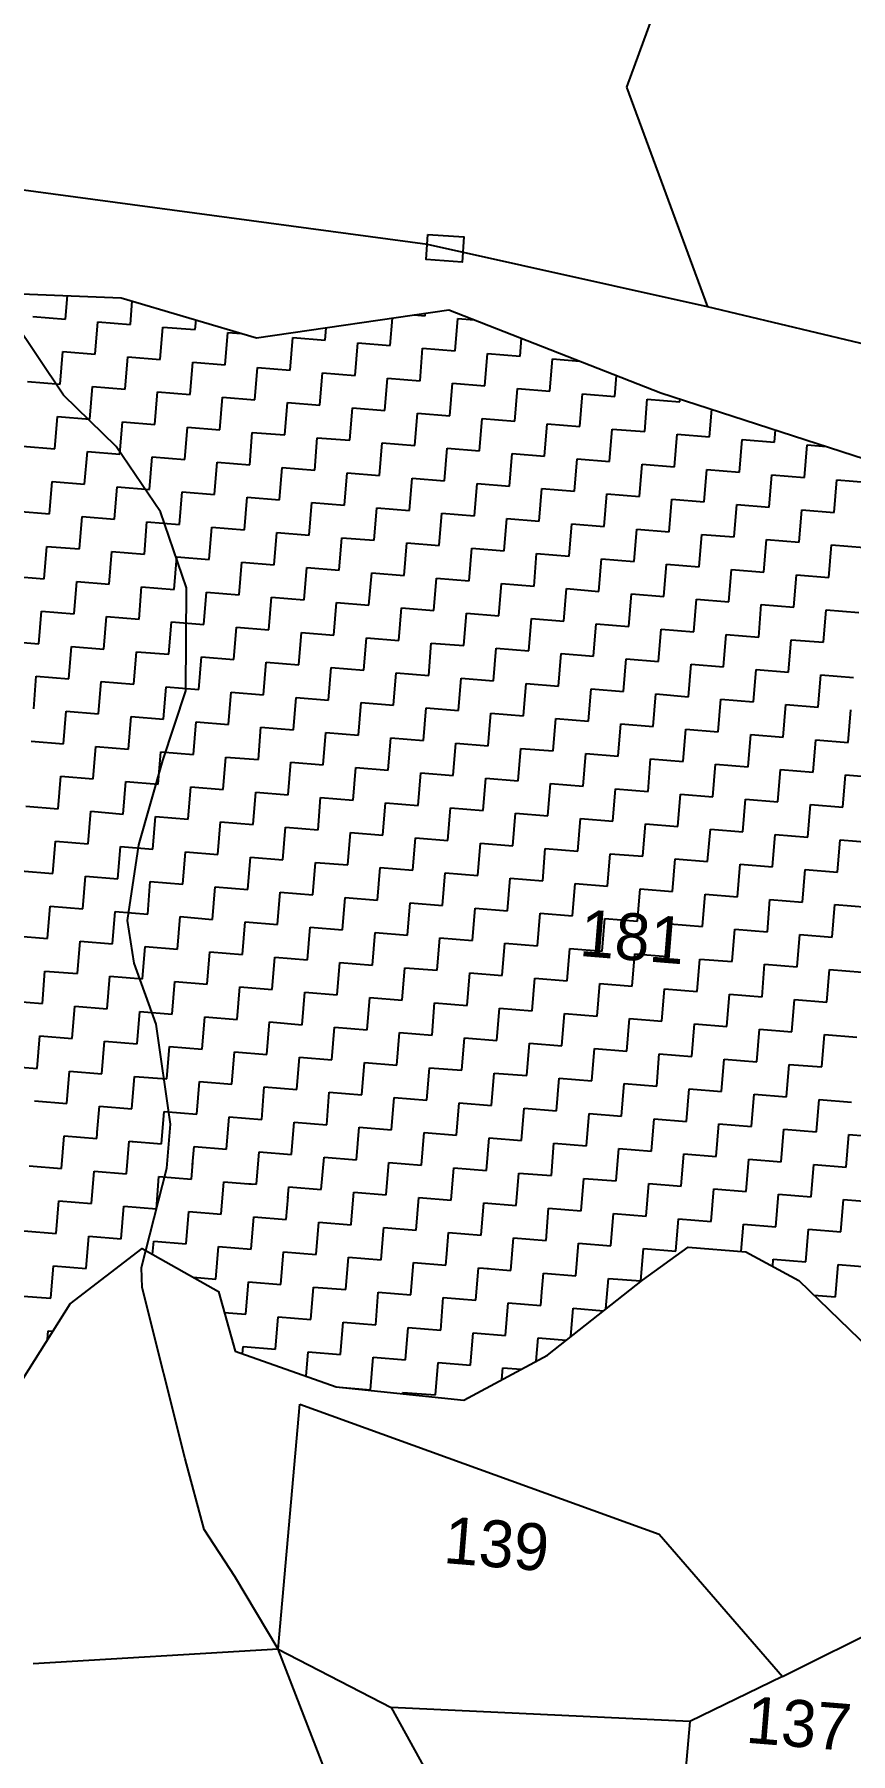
# Model space of a CAD drawing. Header units: metres. Extents: x 286589 to 288713, y 2001360 to 2004418.
# Drawn here: x 287240 to 287371.2, y 2003130.9 to 2003407.2 of the extents above; entities that cross this region are included whole.
import ezdxf
from ezdxf.enums import TextEntityAlignment as Align

# ---------------------------------------------------------------- set-up
doc = ezdxf.new("R2010")
doc.units = ezdxf.units.M
doc.header["$MEASUREMENT"] = 0
for name, color, linetype in [('LINE_WATER', 4, 'Continuous'), ('POLY_HATCH', 12, 'Continuous'), ('POLY_PARCEL', 6, 'Continuous'), ('POLY_WATER', 4, 'Continuous'), ('TEXT_PARCEL', 7, 'Continuous')]:
    doc.layers.add(name, color=color, linetype=linetype)
doc.styles.add('TEXT_MAP', font='')
doc.styles.get('TEXT_MAP').set_extended_font_data('Kruti Dev 050')

msp = doc.modelspace()

# ---------------------------------------------------------------- linework, layer by layer
msp.add_lwpolyline([(287303.26, 2003375.05), (287309.07, 2003374.66), (287308.8, 2003370.63), (287302.98, 2003371.03)], close=True)
at = {"layer": 'LINE_WATER'}
for p, q in [((287244.74, 2003349.23), (287236.59, 2003361.4)), ((287253.2, 2003340.99), (287244.74, 2003349.23)), ((287260.29, 2003330.49), (287253.2, 2003340.99)), ((287264.46, 2003318.24), (287260.29, 2003330.49)), ((287264.39, 2003301.73), (287264.46, 2003318.24)), ((287260.69, 2003290.52), (287264.39, 2003301.73)), ((287256.8, 2003276.94), (287260.69, 2003290.52)), ((287255.02, 2003264.78), (287256.8, 2003276.94)), ((287256.05, 2003257.95), (287255.02, 2003264.78)), ((287259.62, 2003248.13), (287256.05, 2003257.95)), ((287261.89, 2003232.06), (287259.62, 2003248.13)), ((287261.31, 2003224.96), (287261.89, 2003232.06)), ((287257.23, 2003209.02), (287261.31, 2003224.96)), ((287257.36, 2003205.83), (287257.23, 2003209.02)), ((287264.25, 2003178.27), (287257.36, 2003205.83)), ((287267.3, 2003166.9), (287264.25, 2003178.27)), ((287272.25, 2003159.35), (287267.3, 2003166.9)), ((287279.24, 2003147.66), (287272.25, 2003159.35))]:
    msp.add_line(p, q, dxfattribs=at)
at = {"layer": 'POLY_HATCH'}
for p, q in [((287197.87, 2003367.13), (287253.99, 2003364.9)), ((287253.99, 2003364.9), (287275.75, 2003358.44)), ((287275.75, 2003358.44), (287306.62, 2003362.95)), ((287306.62, 2003362.95), (287340.72, 2003349.62)), ((287340.72, 2003349.62), (287384.15, 2003335.53))]:
    msp.add_line(p, q, dxfattribs=at)
at = {"layer": 'POLY_HATCH', "linetype": 'Continuous'}
for p, q in [((287245.03, 2003361.46), (287245.34, 2003365.24)), ((287255.47, 2003360.61), (287255.77, 2003364.37)), ((287239.81, 2003361.89), (287245.03, 2003361.46)), ((287297.21, 2003357.21), (287297.57, 2003361.63)), ((287301.09, 2003362.14), (287302.86, 2003362)), ((287302.86, 2003362), (287302.89, 2003362.41)), ((287307.65, 2003356.36), (287308.07, 2003361.57)), ((287308.07, 2003361.57), (287310.69, 2003361.36)), ((287249.82, 2003355.82), (287250.25, 2003361.04)), ((287250.25, 2003361.04), (287255.47, 2003360.61)), ((287260.26, 2003354.97), (287260.69, 2003360.18)), ((287260.69, 2003360.18), (287265.9, 2003359.76)), ((287265.9, 2003359.76), (287266.03, 2003361.32)), ((287270.7, 2003354.12), (287271.12, 2003359.33)), ((287271.12, 2003359.33), (287273.34, 2003359.15)), ((287286.78, 2003358.06), (287286.94, 2003360.07)), ((287244.18, 2003351.02), (287244.61, 2003356.24)), ((287244.61, 2003356.24), (287249.82, 2003355.82)), ((287281.13, 2003353.27), (287281.56, 2003358.48)), ((287281.56, 2003358.48), (287286.78, 2003358.06)), ((287291.57, 2003352.41), (287292, 2003357.63)), ((287292, 2003357.63), (287297.21, 2003357.21)), ((287302.01, 2003351.56), (287302.43, 2003356.78)), ((287302.43, 2003356.78), (287307.65, 2003356.36)), ((287312.44, 2003350.71), (287312.87, 2003355.93)), ((287312.87, 2003355.93), (287318.09, 2003355.51)), ((287318.09, 2003355.51), (287318.32, 2003358.38)), ((287254.62, 2003350.17), (287255.04, 2003355.39)), ((287255.04, 2003355.39), (287260.26, 2003354.97)), ((287265.05, 2003349.32), (287265.48, 2003354.54)), ((287265.48, 2003354.54), (287270.7, 2003354.12)), ((287275.49, 2003348.47), (287275.92, 2003353.69)), ((287275.92, 2003353.69), (287281.13, 2003353.27)), ((287322.88, 2003349.86), (287323.3, 2003355.08)), ((287323.3, 2003355.08), (287327.67, 2003354.72)), ((287238.96, 2003351.45), (287244.18, 2003351.02)), ((287248.97, 2003345.38), (287249.4, 2003350.6)), ((287249.4, 2003350.6), (287254.62, 2003350.17)), ((287285.93, 2003347.62), (287286.35, 2003352.84)), ((287286.35, 2003352.84), (287291.57, 2003352.41)), ((287296.36, 2003346.77), (287296.79, 2003351.99)), ((287296.79, 2003351.99), (287302.01, 2003351.56)), ((287306.8, 2003345.92), (287307.22, 2003351.14)), ((287307.22, 2003351.14), (287312.44, 2003350.71)), ((287333.31, 2003349.01), (287333.59, 2003352.41)), ((287259.41, 2003344.53), (287259.84, 2003349.75)), ((287259.84, 2003349.75), (287265.05, 2003349.32)), ((287269.85, 2003343.68), (287270.27, 2003348.9)), ((287270.27, 2003348.9), (287275.49, 2003348.47)), ((287280.28, 2003342.83), (287280.71, 2003348.05)), ((287280.71, 2003348.05), (287285.93, 2003347.62)), ((287317.23, 2003345.07), (287317.66, 2003350.29)), ((287317.66, 2003350.29), (287322.88, 2003349.86)), ((287327.67, 2003344.22), (287328.1, 2003349.44)), ((287328.1, 2003349.44), (287333.31, 2003349.01)), ((287338.11, 2003343.37), (287338.53, 2003348.59)), ((287338.53, 2003348.59), (287343.75, 2003348.16)), ((287343.75, 2003348.16), (287343.79, 2003348.63)), ((287243.33, 2003340.59), (287243.76, 2003345.81)), ((287243.76, 2003345.81), (287248.97, 2003345.38)), ((287253.77, 2003339.74), (287254.19, 2003344.96)), ((287254.19, 2003344.96), (287259.41, 2003344.53)), ((287290.72, 2003341.98), (287291.14, 2003347.2)), ((287291.14, 2003347.2), (287296.36, 2003346.77)), ((287301.16, 2003341.13), (287301.58, 2003346.35)), ((287301.58, 2003346.35), (287306.8, 2003345.92)), ((287311.59, 2003340.28), (287312.02, 2003345.49)), ((287312.02, 2003345.49), (287317.23, 2003345.07)), ((287348.54, 2003342.52), (287348.91, 2003346.97)), ((287264.2, 2003338.89), (287264.63, 2003344.1)), ((287264.63, 2003344.1), (287269.85, 2003343.68)), ((287274.64, 2003338.04), (287275.06, 2003343.25)), ((287275.06, 2003343.25), (287280.28, 2003342.83)), ((287285.08, 2003337.19), (287285.5, 2003342.4)), ((287285.5, 2003342.4), (287290.72, 2003341.98)), ((287322.03, 2003339.43), (287322.45, 2003344.64)), ((287322.45, 2003344.64), (287327.67, 2003344.22)), ((287332.46, 2003338.58), (287332.89, 2003343.79)), ((287332.89, 2003343.79), (287338.11, 2003343.37)), ((287342.9, 2003337.72), (287343.33, 2003342.94)), ((287343.33, 2003342.94), (287348.54, 2003342.52)), ((287358.98, 2003341.67), (287359.14, 2003343.65)), ((287238.11, 2003341.01), (287243.33, 2003340.59)), ((287248.12, 2003334.94), (287248.55, 2003340.16)), ((287248.55, 2003340.16), (287253.77, 2003339.74)), ((287295.51, 2003336.33), (287295.94, 2003341.55)), ((287295.94, 2003341.55), (287301.16, 2003341.13)), ((287305.95, 2003335.48), (287306.37, 2003340.7)), ((287306.37, 2003340.7), (287311.59, 2003340.28)), ((287316.38, 2003334.63), (287316.81, 2003339.85)), ((287316.81, 2003339.85), (287322.03, 2003339.43)), ((287353.34, 2003336.87), (287353.76, 2003342.09)), ((287353.76, 2003342.09), (287358.98, 2003341.67)), ((287363.77, 2003336.02), (287364.2, 2003341.24)), ((287364.2, 2003341.24), (287367.34, 2003340.99)), ((287258.56, 2003334.09), (287258.99, 2003339.31)), ((287258.99, 2003339.31), (287264.2, 2003338.89)), ((287269, 2003333.24), (287269.42, 2003338.46)), ((287269.42, 2003338.46), (287274.64, 2003338.04)), ((287279.43, 2003332.39), (287279.86, 2003337.61)), ((287279.86, 2003337.61), (287285.08, 2003337.19)), ((287289.87, 2003331.54), (287290.29, 2003336.76)), ((287290.29, 2003336.76), (287295.51, 2003336.33)), ((287326.82, 2003333.78), (287327.25, 2003339)), ((287327.25, 2003339), (287332.46, 2003338.58)), ((287337.26, 2003332.93), (287337.68, 2003338.15)), ((287337.68, 2003338.15), (287342.9, 2003337.72)), ((287347.69, 2003332.08), (287348.12, 2003337.3)), ((287348.12, 2003337.3), (287353.34, 2003336.87)), ((287242.48, 2003330.15), (287242.91, 2003335.37)), ((287242.91, 2003335.37), (287248.12, 2003334.94)), ((287252.92, 2003329.3), (287253.34, 2003334.52)), ((287253.34, 2003334.52), (287258.56, 2003334.09)), ((287300.3, 2003330.69), (287300.73, 2003335.91)), ((287300.73, 2003335.91), (287305.95, 2003335.48)), ((287310.74, 2003329.84), (287311.17, 2003335.06)), ((287311.17, 2003335.06), (287316.38, 2003334.63)), ((287321.18, 2003328.99), (287321.6, 2003334.21)), ((287321.6, 2003334.21), (287326.82, 2003333.78)), ((287358.13, 2003331.23), (287358.55, 2003336.45)), ((287358.55, 2003336.45), (287363.77, 2003336.02)), ((287368.57, 2003330.38), (287368.99, 2003335.6)), ((287368.99, 2003335.6), (287374.21, 2003335.17)), ((287263.35, 2003328.45), (287263.78, 2003333.67)), ((287263.78, 2003333.67), (287269, 2003333.24)), ((287273.79, 2003327.6), (287274.21, 2003332.82)), ((287274.21, 2003332.82), (287279.43, 2003332.39)), ((287284.22, 2003326.75), (287284.65, 2003331.97)), ((287284.65, 2003331.97), (287289.87, 2003331.54)), ((287294.66, 2003325.9), (287295.09, 2003331.12)), ((287295.09, 2003331.12), (287300.3, 2003330.69)), ((287331.61, 2003328.14), (287332.04, 2003333.36)), ((287332.04, 2003333.36), (287337.26, 2003332.93)), ((287342.05, 2003327.29), (287342.47, 2003332.51)), ((287342.47, 2003332.51), (287347.69, 2003332.08)), ((287352.49, 2003326.44), (287352.91, 2003331.66)), ((287352.91, 2003331.66), (287358.13, 2003331.23)), ((287237.26, 2003330.58), (287242.48, 2003330.15)), ((287247.27, 2003324.51), (287247.7, 2003329.73)), ((287247.7, 2003329.73), (287252.92, 2003329.3)), ((287257.71, 2003323.66), (287258.13, 2003328.88)), ((287258.13, 2003328.88), (287263.35, 2003328.45)), ((287305.1, 2003325.05), (287305.52, 2003330.27)), ((287305.52, 2003330.27), (287310.74, 2003329.84)), ((287315.53, 2003324.2), (287315.96, 2003329.42)), ((287315.96, 2003329.42), (287321.18, 2003328.99)), ((287325.97, 2003323.35), (287326.4, 2003328.56)), ((287326.4, 2003328.56), (287331.61, 2003328.14)), ((287362.92, 2003325.59), (287363.35, 2003330.81)), ((287363.35, 2003330.81), (287368.57, 2003330.38)), ((287268.15, 2003322.81), (287268.57, 2003328.03)), ((287268.57, 2003328.03), (287273.79, 2003327.6)), ((287278.58, 2003321.96), (287279.01, 2003327.17)), ((287279.01, 2003327.17), (287284.22, 2003326.75)), ((287289.02, 2003321.11), (287289.44, 2003326.32)), ((287289.44, 2003326.32), (287294.66, 2003325.9)), ((287336.41, 2003322.5), (287336.83, 2003327.71)), ((287336.83, 2003327.71), (287342.05, 2003327.29)), ((287346.84, 2003321.65), (287347.27, 2003326.86)), ((287347.27, 2003326.86), (287352.49, 2003326.44)), ((287357.28, 2003320.79), (287357.7, 2003326.01)), ((287357.7, 2003326.01), (287362.92, 2003325.59)), ((287241.63, 2003319.72), (287242.05, 2003324.93)), ((287242.05, 2003324.93), (287247.27, 2003324.51)), ((287252.07, 2003318.87), (287252.49, 2003324.08)), ((287252.49, 2003324.08), (287257.71, 2003323.66)), ((287262.5, 2003318.01), (287262.93, 2003323.23)), ((287262.93, 2003323.23), (287268.15, 2003322.81)), ((287299.45, 2003320.26), (287299.88, 2003325.47)), ((287299.88, 2003325.47), (287305.1, 2003325.05)), ((287309.89, 2003319.4), (287310.32, 2003324.62)), ((287310.32, 2003324.62), (287315.53, 2003324.2)), ((287320.33, 2003318.55), (287320.75, 2003323.77)), ((287320.75, 2003323.77), (287325.97, 2003323.35)), ((287330.76, 2003317.7), (287331.19, 2003322.92)), ((287331.19, 2003322.92), (287336.41, 2003322.5)), ((287367.71, 2003319.94), (287368.14, 2003325.16)), ((287368.14, 2003325.16), (287373.36, 2003324.74)), ((287236.41, 2003320.14), (287241.63, 2003319.72)), ((287272.94, 2003317.16), (287273.36, 2003322.38)), ((287273.36, 2003322.38), (287278.58, 2003321.96)), ((287283.37, 2003316.31), (287283.8, 2003321.53)), ((287283.8, 2003321.53), (287289.02, 2003321.11)), ((287293.81, 2003315.46), (287294.24, 2003320.68)), ((287294.24, 2003320.68), (287299.45, 2003320.26)), ((287341.2, 2003316.85), (287341.62, 2003322.07)), ((287341.62, 2003322.07), (287346.84, 2003321.65)), ((287351.63, 2003316), (287352.06, 2003321.22)), ((287352.06, 2003321.22), (287357.28, 2003320.79)), ((287362.07, 2003315.15), (287362.5, 2003320.37)), ((287362.5, 2003320.37), (287367.71, 2003319.94)), ((287246.42, 2003314.07), (287246.85, 2003319.29)), ((287246.85, 2003319.29), (287252.07, 2003318.87)), ((287256.86, 2003313.22), (287257.28, 2003318.44)), ((287257.28, 2003318.44), (287262.5, 2003318.01)), ((287267.29, 2003312.37), (287267.72, 2003317.59)), ((287267.72, 2003317.59), (287272.94, 2003317.16)), ((287304.25, 2003314.61), (287304.67, 2003319.83)), ((287304.67, 2003319.83), (287309.89, 2003319.4)), ((287314.68, 2003313.76), (287315.11, 2003318.98)), ((287315.11, 2003318.98), (287320.33, 2003318.55)), ((287325.12, 2003312.91), (287325.54, 2003318.13)), ((287325.54, 2003318.13), (287330.76, 2003317.7)), ((287335.56, 2003312.06), (287335.98, 2003317.28)), ((287335.98, 2003317.28), (287341.2, 2003316.85)), ((287240.78, 2003309.28), (287241.2, 2003314.5)), ((287241.2, 2003314.5), (287246.42, 2003314.07)), ((287277.73, 2003311.52), (287278.16, 2003316.74)), ((287278.16, 2003316.74), (287283.37, 2003316.31)), ((287288.17, 2003310.67), (287288.59, 2003315.89)), ((287288.59, 2003315.89), (287293.81, 2003315.46)), ((287298.6, 2003309.82), (287299.03, 2003315.04)), ((287299.03, 2003315.04), (287304.25, 2003314.61)), ((287345.99, 2003311.21), (287346.42, 2003316.43)), ((287346.42, 2003316.43), (287351.63, 2003316)), ((287356.43, 2003310.36), (287356.85, 2003315.58)), ((287356.85, 2003315.58), (287362.07, 2003315.15)), ((287366.86, 2003309.51), (287367.29, 2003314.73)), ((287367.29, 2003314.73), (287372.51, 2003314.3)), ((287251.22, 2003308.43), (287251.64, 2003313.65)), ((287251.64, 2003313.65), (287256.86, 2003313.22)), ((287261.65, 2003307.58), (287262.08, 2003312.8)), ((287262.08, 2003312.8), (287267.29, 2003312.37)), ((287272.09, 2003306.73), (287272.51, 2003311.95)), ((287272.51, 2003311.95), (287277.73, 2003311.52)), ((287309.04, 2003308.97), (287309.46, 2003314.19)), ((287309.46, 2003314.19), (287314.68, 2003313.76)), ((287319.48, 2003308.12), (287319.9, 2003313.34)), ((287319.9, 2003313.34), (287325.12, 2003312.91)), ((287329.91, 2003307.27), (287330.34, 2003312.49)), ((287330.34, 2003312.49), (287335.56, 2003312.06)), ((287235.56, 2003309.7), (287240.78, 2003309.28)), ((287282.52, 2003305.88), (287282.95, 2003311.09)), ((287282.95, 2003311.09), (287288.17, 2003310.67)), ((287292.96, 2003305.03), (287293.39, 2003310.24)), ((287293.39, 2003310.24), (287298.6, 2003309.82)), ((287303.4, 2003304.18), (287303.82, 2003309.39)), ((287303.82, 2003309.39), (287309.04, 2003308.97)), ((287340.35, 2003306.42), (287340.77, 2003311.63)), ((287340.77, 2003311.63), (287345.99, 2003311.21)), ((287350.78, 2003305.57), (287351.21, 2003310.78)), ((287351.21, 2003310.78), (287356.43, 2003310.36)), ((287361.22, 2003304.71), (287361.65, 2003309.93)), ((287361.65, 2003309.93), (287366.86, 2003309.51)), ((287245.57, 2003303.64), (287246, 2003308.85)), ((287246, 2003308.85), (287251.22, 2003308.43)), ((287256.01, 2003302.79), (287256.43, 2003308)), ((287256.43, 2003308), (287261.65, 2003307.58)), ((287266.44, 2003301.93), (287266.87, 2003307.15)), ((287266.87, 2003307.15), (287272.09, 2003306.73)), ((287276.88, 2003301.08), (287277.31, 2003306.3)), ((287277.31, 2003306.3), (287282.52, 2003305.88)), ((287313.83, 2003303.32), (287314.26, 2003308.54)), ((287314.26, 2003308.54), (287319.48, 2003308.12)), ((287324.27, 2003302.47), (287324.69, 2003307.69)), ((287324.69, 2003307.69), (287329.91, 2003307.27)), ((287334.7, 2003301.62), (287335.13, 2003306.84)), ((287335.13, 2003306.84), (287340.35, 2003306.42)), ((287239.93, 2003298.84), (287240.35, 2003304.06)), ((287240.35, 2003304.06), (287245.57, 2003303.64)), ((287287.32, 2003300.23), (287287.74, 2003305.45)), ((287287.74, 2003305.45), (287292.96, 2003305.03)), ((287297.75, 2003299.38), (287298.18, 2003304.6)), ((287298.18, 2003304.6), (287303.4, 2003304.18)), ((287308.19, 2003298.53), (287308.61, 2003303.75)), ((287308.61, 2003303.75), (287313.83, 2003303.32)), ((287345.14, 2003300.77), (287345.57, 2003305.99)), ((287345.57, 2003305.99), (287350.78, 2003305.57)), ((287355.58, 2003299.92), (287356, 2003305.14)), ((287356, 2003305.14), (287361.22, 2003304.71)), ((287366.01, 2003299.07), (287366.44, 2003304.29)), ((287366.44, 2003304.29), (287371.66, 2003303.86)), ((287250.36, 2003297.99), (287250.79, 2003303.21)), ((287250.79, 2003303.21), (287256.01, 2003302.79)), ((287260.8, 2003297.14), (287261.23, 2003302.36)), ((287261.23, 2003302.36), (287266.44, 2003301.93)), ((287271.24, 2003296.29), (287271.66, 2003301.51)), ((287271.66, 2003301.51), (287276.88, 2003301.08)), ((287281.67, 2003295.44), (287282.1, 2003300.66)), ((287282.1, 2003300.66), (287287.32, 2003300.23)), ((287318.62, 2003297.68), (287319.05, 2003302.9)), ((287319.05, 2003302.9), (287324.27, 2003302.47)), ((287329.06, 2003296.83), (287329.49, 2003302.05)), ((287329.49, 2003302.05), (287334.7, 2003301.62)), ((287339.5, 2003295.98), (287339.92, 2003301.2)), ((287339.92, 2003301.2), (287345.14, 2003300.77)), ((287244.72, 2003293.2), (287245.15, 2003298.42)), ((287245.15, 2003298.42), (287250.36, 2003297.99)), ((287292.11, 2003294.59), (287292.53, 2003299.81)), ((287292.53, 2003299.81), (287297.75, 2003299.38)), ((287302.55, 2003293.74), (287302.97, 2003298.96)), ((287302.97, 2003298.96), (287308.19, 2003298.53)), ((287312.98, 2003292.89), (287313.41, 2003298.11)), ((287313.41, 2003298.11), (287318.62, 2003297.68)), ((287349.93, 2003295.13), (287350.36, 2003300.35)), ((287350.36, 2003300.35), (287355.58, 2003299.92)), ((287360.37, 2003294.28), (287360.8, 2003299.5)), ((287360.8, 2003299.5), (287366.01, 2003299.07)), ((287370.81, 2003293.43), (287371.23, 2003298.65)), ((287255.16, 2003292.35), (287255.58, 2003297.57)), ((287255.58, 2003297.57), (287260.8, 2003297.14)), ((287265.59, 2003291.5), (287266.02, 2003296.72)), ((287266.02, 2003296.72), (287271.24, 2003296.29)), ((287276.03, 2003290.65), (287276.45, 2003295.87)), ((287276.45, 2003295.87), (287281.67, 2003295.44)), ((287323.42, 2003292.04), (287323.84, 2003297.26)), ((287323.84, 2003297.26), (287329.06, 2003296.83)), ((287333.85, 2003291.19), (287334.28, 2003296.41)), ((287334.28, 2003296.41), (287339.5, 2003295.98)), ((287344.29, 2003290.34), (287344.72, 2003295.55)), ((287344.72, 2003295.55), (287349.93, 2003295.13)), ((287239.5, 2003293.63), (287244.72, 2003293.2)), ((287249.51, 2003287.56), (287249.94, 2003292.77)), ((287249.94, 2003292.77), (287255.16, 2003292.35)), ((287286.47, 2003289.8), (287286.89, 2003295.02)), ((287286.89, 2003295.02), (287292.11, 2003294.59)), ((287296.9, 2003288.95), (287297.33, 2003294.16)), ((287297.33, 2003294.16), (287302.55, 2003293.74)), ((287307.34, 2003288.1), (287307.76, 2003293.31)), ((287307.76, 2003293.31), (287312.98, 2003292.89)), ((287317.77, 2003287.25), (287318.2, 2003292.46)), ((287318.2, 2003292.46), (287323.42, 2003292.04)), ((287354.73, 2003289.49), (287355.15, 2003294.7)), ((287355.15, 2003294.7), (287360.37, 2003294.28)), ((287365.16, 2003288.64), (287365.59, 2003293.85)), ((287365.59, 2003293.85), (287370.81, 2003293.43)), ((287259.95, 2003286.71), (287260.38, 2003291.92)), ((287260.38, 2003291.92), (287265.59, 2003291.5)), ((287270.39, 2003285.86), (287270.81, 2003291.07)), ((287270.81, 2003291.07), (287276.03, 2003290.65)), ((287280.82, 2003285), (287281.25, 2003290.22)), ((287281.25, 2003290.22), (287286.47, 2003289.8)), ((287328.21, 2003286.39), (287328.64, 2003291.61)), ((287328.64, 2003291.61), (287333.85, 2003291.19)), ((287338.65, 2003285.54), (287339.07, 2003290.76)), ((287339.07, 2003290.76), (287344.29, 2003290.34)), ((287349.08, 2003284.69), (287349.51, 2003289.91)), ((287349.51, 2003289.91), (287354.73, 2003289.49)), ((287243.87, 2003282.76), (287244.3, 2003287.98)), ((287244.3, 2003287.98), (287249.51, 2003287.56)), ((287254.31, 2003281.91), (287254.73, 2003287.13)), ((287254.73, 2003287.13), (287259.95, 2003286.71)), ((287291.26, 2003284.15), (287291.68, 2003289.37)), ((287291.68, 2003289.37), (287296.9, 2003288.95)), ((287301.69, 2003283.3), (287302.12, 2003288.52)), ((287302.12, 2003288.52), (287307.34, 2003288.1)), ((287312.13, 2003282.45), (287312.56, 2003287.67)), ((287312.56, 2003287.67), (287317.77, 2003287.25)), ((287359.52, 2003283.84), (287359.94, 2003289.06)), ((287359.94, 2003289.06), (287365.16, 2003288.64)), ((287369.96, 2003282.99), (287370.38, 2003288.21)), ((287370.38, 2003288.21), (287375.6, 2003287.78)), ((287264.74, 2003281.06), (287265.17, 2003286.28)), ((287265.17, 2003286.28), (287270.39, 2003285.86)), ((287275.18, 2003280.21), (287275.6, 2003285.43)), ((287275.6, 2003285.43), (287280.82, 2003285)), ((287285.62, 2003279.36), (287286.04, 2003284.58)), ((287286.04, 2003284.58), (287291.26, 2003284.15)), ((287322.57, 2003281.6), (287322.99, 2003286.82)), ((287322.99, 2003286.82), (287328.21, 2003286.39)), ((287333, 2003280.75), (287333.43, 2003285.97)), ((287333.43, 2003285.97), (287338.65, 2003285.54)), ((287343.44, 2003279.9), (287343.86, 2003285.12)), ((287343.86, 2003285.12), (287349.08, 2003284.69)), ((287353.88, 2003279.05), (287354.3, 2003284.27)), ((287354.3, 2003284.27), (287359.52, 2003283.84)), ((287238.65, 2003283.19), (287243.87, 2003282.76)), ((287248.66, 2003277.12), (287249.09, 2003282.34)), ((287249.09, 2003282.34), (287254.31, 2003281.91)), ((287259.1, 2003276.27), (287259.52, 2003281.49)), ((287259.52, 2003281.49), (287264.74, 2003281.06)), ((287296.05, 2003278.51), (287296.48, 2003283.73)), ((287296.48, 2003283.73), (287301.69, 2003283.3)), ((287306.49, 2003277.66), (287306.91, 2003282.88)), ((287306.91, 2003282.88), (287312.13, 2003282.45)), ((287316.92, 2003276.81), (287317.35, 2003282.03)), ((287317.35, 2003282.03), (287322.57, 2003281.6)), ((287364.31, 2003278.2), (287364.74, 2003283.42)), ((287364.74, 2003283.42), (287369.96, 2003282.99)), ((287269.54, 2003275.42), (287269.96, 2003280.64)), ((287269.96, 2003280.64), (287275.18, 2003280.21)), ((287279.97, 2003274.57), (287280.4, 2003279.79)), ((287280.4, 2003279.79), (287285.62, 2003279.36)), ((287290.41, 2003273.72), (287290.83, 2003278.94)), ((287290.83, 2003278.94), (287296.05, 2003278.51)), ((287327.36, 2003275.96), (287327.79, 2003281.18)), ((287327.79, 2003281.18), (287333, 2003280.75)), ((287337.8, 2003275.11), (287338.22, 2003280.33)), ((287338.22, 2003280.33), (287343.44, 2003279.9)), ((287348.23, 2003274.26), (287348.66, 2003279.48)), ((287348.66, 2003279.48), (287353.88, 2003279.05)), ((287358.67, 2003273.41), (287359.09, 2003278.62)), ((287359.09, 2003278.62), (287364.31, 2003278.2)), ((287243.02, 2003272.33), (287243.44, 2003277.55)), ((287243.44, 2003277.55), (287248.66, 2003277.12)), ((287253.46, 2003271.48), (287253.88, 2003276.69)), ((287253.88, 2003276.69), (287259.1, 2003276.27)), ((287263.89, 2003270.63), (287264.32, 2003275.84)), ((287264.32, 2003275.84), (287269.54, 2003275.42)), ((287300.84, 2003272.87), (287301.27, 2003278.09)), ((287301.27, 2003278.09), (287306.49, 2003277.66)), ((287311.28, 2003272.02), (287311.71, 2003277.23)), ((287311.71, 2003277.23), (287316.92, 2003276.81)), ((287321.72, 2003271.17), (287322.14, 2003276.38)), ((287322.14, 2003276.38), (287327.36, 2003275.96)), ((287369.1, 2003272.56), (287369.53, 2003277.77)), ((287369.53, 2003277.77), (287374.75, 2003277.35)), ((287274.33, 2003269.78), (287274.75, 2003274.99)), ((287274.75, 2003274.99), (287279.97, 2003274.57)), ((287284.76, 2003268.92), (287285.19, 2003274.14)), ((287285.19, 2003274.14), (287290.41, 2003273.72)), ((287295.2, 2003268.07), (287295.63, 2003273.29)), ((287295.63, 2003273.29), (287300.84, 2003272.87)), ((287332.15, 2003270.31), (287332.58, 2003275.53)), ((287332.58, 2003275.53), (287337.8, 2003275.11)), ((287342.59, 2003269.46), (287343.01, 2003274.68)), ((287343.01, 2003274.68), (287348.23, 2003274.26)), ((287353.02, 2003268.61), (287353.45, 2003273.83)), ((287353.45, 2003273.83), (287358.67, 2003273.41)), ((287237.8, 2003272.75), (287243.02, 2003272.33)), ((287247.81, 2003266.68), (287248.24, 2003271.9)), ((287248.24, 2003271.9), (287253.46, 2003271.48)), ((287258.25, 2003265.83), (287258.67, 2003271.05)), ((287258.67, 2003271.05), (287263.89, 2003270.63)), ((287305.64, 2003267.22), (287306.06, 2003272.44)), ((287306.06, 2003272.44), (287311.28, 2003272.02)), ((287316.07, 2003266.37), (287316.5, 2003271.59)), ((287316.5, 2003271.59), (287321.72, 2003271.17)), ((287326.51, 2003265.52), (287326.93, 2003270.74)), ((287326.93, 2003270.74), (287332.15, 2003270.31)), ((287363.46, 2003267.76), (287363.89, 2003272.98)), ((287363.89, 2003272.98), (287369.1, 2003272.56)), ((287268.68, 2003264.98), (287269.11, 2003270.2)), ((287269.11, 2003270.2), (287274.33, 2003269.78)), ((287279.12, 2003264.13), (287279.55, 2003269.35)), ((287279.55, 2003269.35), (287284.76, 2003268.92)), ((287289.56, 2003263.28), (287289.98, 2003268.5)), ((287289.98, 2003268.5), (287295.2, 2003268.07)), ((287299.99, 2003262.43), (287300.42, 2003267.65)), ((287300.42, 2003267.65), (287305.64, 2003267.22)), ((287336.95, 2003264.67), (287337.37, 2003269.89)), ((287337.37, 2003269.89), (287342.59, 2003269.46)), ((287347.38, 2003263.82), (287347.81, 2003269.04)), ((287347.81, 2003269.04), (287353.02, 2003268.61)), ((287357.82, 2003262.97), (287358.24, 2003268.19)), ((287358.24, 2003268.19), (287363.46, 2003267.76)), ((287242.17, 2003261.89), (287242.59, 2003267.11)), ((287242.59, 2003267.11), (287247.81, 2003266.68)), ((287252.61, 2003261.04), (287253.03, 2003266.26)), ((287253.03, 2003266.26), (287258.25, 2003265.83)), ((287263.04, 2003260.19), (287263.47, 2003265.41)), ((287263.47, 2003265.41), (287268.68, 2003264.98)), ((287310.43, 2003261.58), (287310.85, 2003266.8)), ((287310.85, 2003266.8), (287316.07, 2003266.37)), ((287320.87, 2003260.73), (287321.29, 2003265.95)), ((287321.29, 2003265.95), (287326.51, 2003265.52)), ((287331.3, 2003259.88), (287331.73, 2003265.1)), ((287331.73, 2003265.1), (287336.95, 2003264.67)), ((287368.25, 2003262.12), (287368.68, 2003267.34)), ((287368.68, 2003267.34), (287373.9, 2003266.91)), ((287236.95, 2003262.32), (287242.17, 2003261.89)), ((287273.48, 2003259.34), (287273.9, 2003264.56)), ((287273.9, 2003264.56), (287279.12, 2003264.13)), ((287283.91, 2003258.49), (287284.34, 2003263.71)), ((287284.34, 2003263.71), (287289.56, 2003263.28)), ((287294.35, 2003257.64), (287294.78, 2003262.86)), ((287294.78, 2003262.86), (287299.99, 2003262.43)), ((287304.79, 2003256.79), (287305.21, 2003262.01)), ((287305.21, 2003262.01), (287310.43, 2003261.58)), ((287341.74, 2003259.03), (287342.16, 2003264.25)), ((287342.16, 2003264.25), (287347.38, 2003263.82)), ((287352.17, 2003258.18), (287352.6, 2003263.4)), ((287352.6, 2003263.4), (287357.82, 2003262.97)), ((287362.61, 2003257.33), (287363.04, 2003262.54)), ((287363.04, 2003262.54), (287368.25, 2003262.12)), ((287246.96, 2003256.25), (287247.39, 2003261.47)), ((287247.39, 2003261.47), (287252.61, 2003261.04)), ((287257.4, 2003255.4), (287257.82, 2003260.62)), ((287257.82, 2003260.62), (287263.04, 2003260.19)), ((287267.83, 2003254.55), (287268.26, 2003259.76)), ((287268.26, 2003259.76), (287273.48, 2003259.34)), ((287315.22, 2003255.94), (287315.65, 2003261.15)), ((287315.65, 2003261.15), (287320.87, 2003260.73)), ((287325.66, 2003255.09), (287326.08, 2003260.3)), ((287326.08, 2003260.3), (287331.3, 2003259.88)), ((287336.09, 2003254.24), (287336.52, 2003259.45)), ((287336.52, 2003259.45), (287341.74, 2003259.03)), ((287241.32, 2003251.46), (287241.74, 2003256.67)), ((287241.74, 2003256.67), (287246.96, 2003256.25)), ((287278.27, 2003253.7), (287278.7, 2003258.91)), ((287278.7, 2003258.91), (287283.91, 2003258.49)), ((287288.71, 2003252.85), (287289.13, 2003258.06)), ((287289.13, 2003258.06), (287294.35, 2003257.64)), ((287299.14, 2003251.99), (287299.57, 2003257.21)), ((287299.57, 2003257.21), (287304.79, 2003256.79)), ((287346.53, 2003253.38), (287346.96, 2003258.6)), ((287346.96, 2003258.6), (287352.17, 2003258.18)), ((287356.97, 2003252.53), (287357.39, 2003257.75)), ((287357.39, 2003257.75), (287362.61, 2003257.33)), ((287367.4, 2003251.68), (287367.83, 2003256.9)), ((287367.83, 2003256.9), (287373.05, 2003256.48)), ((287251.75, 2003250.6), (287252.18, 2003255.82)), ((287252.18, 2003255.82), (287257.4, 2003255.4)), ((287262.19, 2003249.75), (287262.62, 2003254.97)), ((287262.62, 2003254.97), (287267.83, 2003254.55)), ((287272.63, 2003248.9), (287273.05, 2003254.12)), ((287273.05, 2003254.12), (287278.27, 2003253.7)), ((287309.58, 2003251.14), (287310, 2003256.36)), ((287310, 2003256.36), (287315.22, 2003255.94)), ((287320.02, 2003250.29), (287320.44, 2003255.51)), ((287320.44, 2003255.51), (287325.66, 2003255.09)), ((287330.45, 2003249.44), (287330.88, 2003254.66)), ((287330.88, 2003254.66), (287336.09, 2003254.24)), ((287340.89, 2003248.59), (287341.31, 2003253.81)), ((287341.31, 2003253.81), (287346.53, 2003253.38)), ((287236.1, 2003251.88), (287241.32, 2003251.46)), ((287246.11, 2003245.81), (287246.54, 2003251.03)), ((287246.54, 2003251.03), (287251.75, 2003250.6)), ((287283.06, 2003248.05), (287283.49, 2003253.27)), ((287283.49, 2003253.27), (287288.71, 2003252.85)), ((287293.5, 2003247.2), (287293.92, 2003252.42)), ((287293.92, 2003252.42), (287299.14, 2003251.99)), ((287303.94, 2003246.35), (287304.36, 2003251.57)), ((287304.36, 2003251.57), (287309.58, 2003251.14)), ((287351.32, 2003247.74), (287351.75, 2003252.96)), ((287351.75, 2003252.96), (287356.97, 2003252.53)), ((287361.76, 2003246.89), (287362.19, 2003252.11)), ((287362.19, 2003252.11), (287367.4, 2003251.68)), ((287256.55, 2003244.96), (287256.97, 2003250.18)), ((287256.97, 2003250.18), (287262.19, 2003249.75)), ((287266.98, 2003244.11), (287267.41, 2003249.33)), ((287267.41, 2003249.33), (287272.63, 2003248.9)), ((287277.42, 2003243.26), (287277.84, 2003248.48)), ((287277.84, 2003248.48), (287283.06, 2003248.05)), ((287314.37, 2003245.5), (287314.8, 2003250.72)), ((287314.8, 2003250.72), (287320.02, 2003250.29)), ((287324.81, 2003244.65), (287325.23, 2003249.87)), ((287325.23, 2003249.87), (287330.45, 2003249.44)), ((287335.24, 2003243.8), (287335.67, 2003249.02)), ((287335.67, 2003249.02), (287340.89, 2003248.59)), ((287345.68, 2003242.95), (287346.11, 2003248.17)), ((287346.11, 2003248.17), (287351.32, 2003247.74)), ((287240.47, 2003241.02), (287240.89, 2003246.24)), ((287240.89, 2003246.24), (287246.11, 2003245.81)), ((287250.9, 2003240.17), (287251.33, 2003245.39)), ((287251.33, 2003245.39), (287256.55, 2003244.96)), ((287287.86, 2003242.41), (287288.28, 2003247.63)), ((287288.28, 2003247.63), (287293.5, 2003247.2)), ((287298.29, 2003241.56), (287298.72, 2003246.78)), ((287298.72, 2003246.78), (287303.94, 2003246.35)), ((287308.73, 2003240.71), (287309.15, 2003245.93)), ((287309.15, 2003245.93), (287314.37, 2003245.5)), ((287356.12, 2003242.1), (287356.54, 2003247.32)), ((287356.54, 2003247.32), (287361.76, 2003246.89)), ((287366.55, 2003241.25), (287366.98, 2003246.47)), ((287366.98, 2003246.47), (287372.2, 2003246.04)), ((287261.34, 2003239.32), (287261.77, 2003244.54)), ((287261.77, 2003244.54), (287266.98, 2003244.11)), ((287271.78, 2003238.47), (287272.2, 2003243.69)), ((287272.2, 2003243.69), (287277.42, 2003243.26)), ((287282.21, 2003237.62), (287282.64, 2003242.83)), ((287282.64, 2003242.83), (287287.86, 2003242.41)), ((287319.16, 2003239.86), (287319.59, 2003245.08)), ((287319.59, 2003245.08), (287324.81, 2003244.65)), ((287329.6, 2003239.01), (287330.03, 2003244.22)), ((287330.03, 2003244.22), (287335.24, 2003243.8)), ((287340.04, 2003238.16), (287340.46, 2003243.37)), ((287340.46, 2003243.37), (287345.68, 2003242.95)), ((287235.25, 2003241.44), (287240.47, 2003241.02)), ((287245.26, 2003235.38), (287245.69, 2003240.59)), ((287245.69, 2003240.59), (287250.9, 2003240.17)), ((287292.65, 2003236.77), (287293.07, 2003241.98)), ((287293.07, 2003241.98), (287298.29, 2003241.56)), ((287303.08, 2003235.91), (287303.51, 2003241.13)), ((287303.51, 2003241.13), (287308.73, 2003240.71)), ((287313.52, 2003235.06), (287313.95, 2003240.28)), ((287313.95, 2003240.28), (287319.16, 2003239.86)), ((287350.47, 2003237.31), (287350.9, 2003242.52)), ((287350.9, 2003242.52), (287356.12, 2003242.1)), ((287360.91, 2003236.45), (287361.33, 2003241.67)), ((287361.33, 2003241.67), (287366.55, 2003241.25)), ((287255.7, 2003234.52), (287256.12, 2003239.74)), ((287256.12, 2003239.74), (287261.34, 2003239.32)), ((287266.13, 2003233.67), (287266.56, 2003238.89)), ((287266.56, 2003238.89), (287271.78, 2003238.47)), ((287276.57, 2003232.82), (287276.99, 2003238.04)), ((287276.99, 2003238.04), (287282.21, 2003237.62)), ((287287.01, 2003231.97), (287287.43, 2003237.19)), ((287287.43, 2003237.19), (287292.65, 2003236.77)), ((287323.96, 2003234.21), (287324.38, 2003239.43)), ((287324.38, 2003239.43), (287329.6, 2003239.01)), ((287334.39, 2003233.36), (287334.82, 2003238.58)), ((287334.82, 2003238.58), (287340.04, 2003238.16)), ((287344.83, 2003232.51), (287345.25, 2003237.73)), ((287345.25, 2003237.73), (287350.47, 2003237.31)), ((287240.04, 2003235.8), (287245.26, 2003235.38)), ((287250.14, 2003230.79), (287250.48, 2003234.95)), ((287250.48, 2003234.95), (287255.7, 2003234.52)), ((287297.44, 2003231.12), (287297.87, 2003236.34)), ((287297.87, 2003236.34), (287303.08, 2003235.91)), ((287307.88, 2003230.27), (287308.3, 2003235.49)), ((287308.3, 2003235.49), (287313.52, 2003235.06)), ((287318.31, 2003229.42), (287318.74, 2003234.64)), ((287318.74, 2003234.64), (287323.96, 2003234.21)), ((287355.27, 2003231.66), (287355.69, 2003236.88)), ((287355.69, 2003236.88), (287360.91, 2003236.45)), ((287365.7, 2003230.81), (287366.13, 2003236.03)), ((287366.13, 2003236.03), (287371.35, 2003235.6)), ((287260.49, 2003228.88), (287260.91, 2003234.1)), ((287260.91, 2003234.1), (287266.13, 2003233.67)), ((287270.93, 2003228.03), (287271.35, 2003233.25)), ((287271.35, 2003233.25), (287276.57, 2003232.82)), ((287281.36, 2003227.18), (287281.79, 2003232.4)), ((287281.79, 2003232.4), (287287.01, 2003231.97)), ((287328.75, 2003228.57), (287329.18, 2003233.79)), ((287329.18, 2003233.79), (287334.39, 2003233.36)), ((287339.19, 2003227.72), (287339.61, 2003232.94)), ((287339.61, 2003232.94), (287344.83, 2003232.51)), ((287349.62, 2003226.87), (287350.05, 2003232.09)), ((287350.05, 2003232.09), (287355.27, 2003231.66)), ((287244.41, 2003224.94), (287244.84, 2003230.16)), ((287244.84, 2003230.16), (287250.05, 2003229.73)), ((287250.05, 2003229.73), (287250.19, 2003231.4)), ((287254.85, 2003224.09), (287255.27, 2003229.31)), ((287255.25, 2003229.03), (287255.27, 2003229.31)), ((287255.27, 2003229.31), (287256.23, 2003229.23)), ((287255.27, 2003229.31), (287260.49, 2003228.88)), ((287291.8, 2003226.33), (287292.22, 2003231.55)), ((287292.22, 2003231.55), (287297.44, 2003231.12)), ((287302.23, 2003225.48), (287302.66, 2003230.7)), ((287302.66, 2003230.7), (287307.88, 2003230.27)), ((287312.67, 2003224.63), (287313.1, 2003229.85)), ((287313.1, 2003229.85), (287318.31, 2003229.42)), ((287323.11, 2003223.78), (287323.53, 2003229)), ((287323.53, 2003229), (287328.75, 2003228.57)), ((287360.06, 2003226.02), (287360.48, 2003231.24)), ((287360.48, 2003231.24), (287365.7, 2003230.81)), ((287370.49, 2003225.17), (287370.92, 2003230.39)), ((287370.92, 2003230.39), (287376.14, 2003229.96)), ((287265.47, 2003225.5), (287265.71, 2003228.46)), ((287265.71, 2003228.46), (287270.93, 2003228.03)), ((287275.72, 2003222.39), (287276.14, 2003227.61)), ((287276.14, 2003227.61), (287281.36, 2003227.18)), ((287286.15, 2003221.54), (287286.58, 2003226.75)), ((287286.58, 2003226.75), (287291.8, 2003226.33)), ((287333.54, 2003222.93), (287333.97, 2003228.14)), ((287333.97, 2003228.14), (287339.19, 2003227.72)), ((287343.98, 2003222.08), (287344.4, 2003227.29)), ((287344.4, 2003227.29), (287349.62, 2003226.87)), ((287354.41, 2003221.23), (287354.84, 2003226.44)), ((287354.84, 2003226.44), (287360.06, 2003226.02)), ((287239.19, 2003225.36), (287244.41, 2003224.94)), ((287249.2, 2003219.3), (287249.63, 2003224.51)), ((287249.63, 2003224.51), (287254.85, 2003224.09)), ((287259.64, 2003218.45), (287260.06, 2003223.66)), ((287260.06, 2003223.66), (287265.28, 2003223.24)), ((287265.28, 2003223.24), (287265.5, 2003225.9)), ((287296.59, 2003220.69), (287297.02, 2003225.9)), ((287297.02, 2003225.9), (287302.23, 2003225.48)), ((287307.03, 2003219.84), (287307.45, 2003225.05)), ((287307.45, 2003225.05), (287312.67, 2003224.63)), ((287317.46, 2003218.98), (287317.89, 2003224.2)), ((287317.89, 2003224.2), (287323.11, 2003223.78)), ((287327.9, 2003218.13), (287328.32, 2003223.35)), ((287328.32, 2003223.35), (287333.54, 2003222.93)), ((287364.85, 2003220.37), (287365.28, 2003225.59)), ((287365.28, 2003225.59), (287370.49, 2003225.17)), ((287270.07, 2003217.59), (287270.5, 2003222.81)), ((287270.5, 2003222.81), (287275.15, 2003222.43)), ((287274.07, 2003222.52), (287275.72, 2003222.39)), ((287280.79, 2003220.2), (287280.94, 2003221.96)), ((287280.94, 2003221.96), (287286.15, 2003221.54)), ((287291.01, 2003216.67), (287291.37, 2003221.11)), ((287291.37, 2003221.11), (287296.59, 2003220.69)), ((287338.34, 2003217.28), (287338.76, 2003222.5)), ((287338.76, 2003222.5), (287343.98, 2003222.08)), ((287348.77, 2003216.43), (287349.2, 2003221.65)), ((287349.2, 2003221.65), (287354.41, 2003221.23)), ((287359.21, 2003215.58), (287359.63, 2003220.8)), ((287359.63, 2003220.8), (287364.85, 2003220.37)), ((287243.56, 2003214.5), (287243.98, 2003219.72)), ((287243.98, 2003219.72), (287249.2, 2003219.3)), ((287254, 2003213.65), (287254.42, 2003218.87)), ((287254.42, 2003218.87), (287259.64, 2003218.45)), ((287264.43, 2003212.8), (287264.86, 2003218.02)), ((287264.86, 2003218.02), (287270.07, 2003217.59)), ((287280.51, 2003216.74), (287280.81, 2003220.4)), ((287301.38, 2003215.04), (287301.81, 2003220.26)), ((287301.81, 2003220.26), (287307.03, 2003219.84)), ((287311.82, 2003214.19), (287312.24, 2003219.41)), ((287312.24, 2003219.41), (287317.46, 2003218.98)), ((287322.26, 2003213.34), (287322.68, 2003218.56)), ((287322.68, 2003218.56), (287327.9, 2003218.13)), ((287369.64, 2003214.73), (287370.07, 2003219.95)), ((287370.07, 2003219.95), (287375.29, 2003219.52)), ((287274.87, 2003211.95), (287275.29, 2003217.17)), ((287275.29, 2003217.17), (287280.51, 2003216.74)), ((287285.3, 2003211.1), (287285.73, 2003216.32)), ((287285.73, 2003216.32), (287290.95, 2003215.89)), ((287290.95, 2003215.89), (287291.02, 2003216.74)), ((287296.12, 2003214.91), (287296.17, 2003215.47)), ((287296.17, 2003215.47), (287301.38, 2003215.04)), ((287332.69, 2003212.49), (287333.12, 2003217.71)), ((287333.12, 2003217.71), (287338.34, 2003217.28)), ((287343.13, 2003211.64), (287343.55, 2003216.86)), ((287343.55, 2003216.86), (287348.77, 2003216.43)), ((287353.63, 2003211.61), (287353.99, 2003216.01)), ((287353.99, 2003216.01), (287359.21, 2003215.58)), ((287364, 2003209.94), (287364.43, 2003215.16)), ((287364.43, 2003215.16), (287369.64, 2003214.73)), ((287238.34, 2003214.93), (287243.56, 2003214.5)), ((287248.35, 2003208.86), (287248.78, 2003214.08)), ((287248.78, 2003214.08), (287254, 2003213.65)), ((287259.04, 2003211.13), (287259.21, 2003213.23)), ((287259.21, 2003213.23), (287264.43, 2003212.8)), ((287269.22, 2003207.16), (287269.65, 2003212.38)), ((287269.65, 2003212.38), (287274.87, 2003211.95)), ((287295.74, 2003210.25), (287296.12, 2003214.91)), ((287306.32, 2003211.21), (287306.6, 2003214.62)), ((287306.6, 2003214.62), (287311.82, 2003214.19)), ((287316.61, 2003208.55), (287317.04, 2003213.77)), ((287317.04, 2003213.77), (287322.26, 2003213.34)), ((287327.05, 2003207.7), (287327.47, 2003212.92)), ((287327.47, 2003212.92), (287332.69, 2003212.49)), ((287279.66, 2003206.31), (287280.09, 2003211.53)), ((287280.09, 2003211.53), (287285.3, 2003211.1)), ((287290.1, 2003205.46), (287290.52, 2003210.68)), ((287290.52, 2003210.68), (287295.74, 2003210.25)), ((287300.53, 2003204.61), (287300.96, 2003209.82)), ((287300.96, 2003209.82), (287306.18, 2003209.4)), ((287306.18, 2003209.4), (287306.33, 2003211.24)), ((287337.48, 2003206.85), (287337.91, 2003212.07)), ((287337.91, 2003212.07), (287343.13, 2003211.64)), ((287358.69, 2003209.2), (287358.78, 2003210.36)), ((287358.78, 2003210.36), (287364, 2003209.94)), ((287368.79, 2003204.3), (287369.22, 2003209.51)), ((287369.22, 2003209.51), (287374.44, 2003209.09)), ((287242.71, 2003204.07), (287243.13, 2003209.29)), ((287243.13, 2003209.29), (287248.35, 2003208.86)), ((287265.55, 2003207.46), (287269.22, 2003207.16)), ((287274.02, 2003201.51), (287274.44, 2003206.73)), ((287274.44, 2003206.73), (287279.66, 2003206.31)), ((287310.97, 2003203.76), (287311.39, 2003208.97)), ((287311.39, 2003208.97), (287313, 2003208.84)), ((287312.81, 2003208.86), (287316.61, 2003208.55)), ((287321.63, 2003205.66), (287321.83, 2003208.12)), ((287321.83, 2003208.12), (287327.05, 2003207.7)), ((287331.87, 2003202.36), (287332.27, 2003207.27)), ((287332.27, 2003207.27), (287337.48, 2003206.85)), ((287237.49, 2003204.49), (287242.71, 2003204.07)), ((287284.45, 2003200.66), (287284.88, 2003205.88)), ((287284.88, 2003205.88), (287290.1, 2003205.46)), ((287294.89, 2003199.81), (287295.31, 2003205.03)), ((287295.31, 2003205.03), (287300.53, 2003204.61)), ((287305.33, 2003198.96), (287305.75, 2003204.18)), ((287305.75, 2003204.18), (287310.97, 2003203.76)), ((287321.41, 2003202.91), (287321.64, 2003205.74)), ((287365.29, 2003204.58), (287368.79, 2003204.3)), ((287270.55, 2003201.8), (287274.02, 2003201.51)), ((287315.76, 2003198.11), (287316.19, 2003203.33)), ((287316.19, 2003203.33), (287321.41, 2003202.91)), ((287326.25, 2003197.93), (287326.62, 2003202.48)), ((287326.62, 2003202.48), (287331.51, 2003202.08)), ((287242.17, 2003197.43), (287242.28, 2003198.85)), ((287242.28, 2003198.85), (287243.03, 2003198.79)), ((287278.81, 2003195.87), (287279.24, 2003201.09)), ((287279.24, 2003201.09), (287284.45, 2003200.66)), ((287289.25, 2003195.02), (287289.67, 2003200.24)), ((287289.67, 2003200.24), (287294.89, 2003199.81)), ((287299.68, 2003194.17), (287300.11, 2003199.39)), ((287300.11, 2003199.39), (287305.33, 2003198.96)), ((287310.12, 2003193.32), (287310.54, 2003198.54)), ((287310.54, 2003198.54), (287315.76, 2003198.11)), ((287273.5, 2003195.16), (287273.59, 2003196.3)), ((287273.59, 2003196.3), (287278.81, 2003195.87)), ((287320.68, 2003193.97), (287320.98, 2003197.69)), ((287320.98, 2003197.69), (287325.48, 2003197.32)), ((287283.71, 2003191.55), (287284.03, 2003195.45)), ((287284.03, 2003195.45), (287289.25, 2003195.02)), ((287294.04, 2003189.38), (287294.46, 2003194.6)), ((287294.46, 2003194.6), (287299.68, 2003194.17)), ((287304.47, 2003188.53), (287304.9, 2003193.74)), ((287304.9, 2003193.74), (287310.12, 2003193.32)), ((287315.18, 2003190.99), (287315.34, 2003192.89)), ((287315.34, 2003192.89), (287318.26, 2003192.66)), ((287289.03, 2003189.79), (287294.04, 2003189.38)), ((287299.24, 2003188.71), (287299.26, 2003188.95)), ((287299.26, 2003188.95), (287304.47, 2003188.53)), ((287309.68, 2003188), (287309.69, 2003188.1)), ((287309.69, 2003188.1), (287309.84, 2003188.09))]:
    msp.add_line(p, q, dxfattribs=at)
at = {"layer": 'POLY_HATCH'}
msp.add_lwpolyline([(287233.36, 2003183.5), (287245.8, 2003203.17), (287257.36, 2003212.07), (287269.61, 2003205.17), (287272.28, 2003195.59), (287288.56, 2003189.84), (287309.07, 2003187.67), (287322.48, 2003194.95), (287337.75, 2003207), (287345.08, 2003212.31), (287354.38, 2003211.55), (287362.87, 2003206.92), (287380.68, 2003189.71)], dxfattribs=at)
at = {"layer": 'POLY_PARCEL'}
for p, q in [((287349.88, 2003439), (287335.21, 2003398.72)), ((287335.21, 2003398.72), (287348.18, 2003363.44)), ((287303.19, 2003373.47), (287233.57, 2003382.79)), ((287348.18, 2003363.44), (287303.19, 2003373.47)), ((287395.4, 2003352.15), (287348.18, 2003363.44)), ((287279.24, 2003147.66), (287282.67, 2003187.03)), ((287282.67, 2003187.03), (287340.46, 2003166.17)), ((287340.46, 2003166.17), (287360.26, 2003143.27)), ((287360.26, 2003143.27), (287377.21, 2003151.75)), ((287279.24, 2003147.66), (287239.86, 2003145.29)), ((287360.26, 2003143.27), (287345.35, 2003136.05)), ((287345.35, 2003136.05), (287297.35, 2003138.28)), ((287345.35, 2003136.05), (287344.56, 2003126.89))]:
    msp.add_line(p, q, dxfattribs=at)
at = {"layer": 'POLY_WATER'}
for p, q in [((287295.58, 2003105.33), (287279.24, 2003147.66)), ((287279.24, 2003147.66), (287297.35, 2003138.28)), ((287297.35, 2003138.28), (287314.86, 2003106.74))]:
    msp.add_line(p, q, dxfattribs=at)

# ---------------------------------------------------------------- texts
at = {"layer": 'TEXT_PARCEL', "style": 'TEXT_MAP'}
for s, p in [('181', (287335.86, 2003258.43)), ('139', (287314.02, 2003160.85)), ('137', (287362.61, 2003131.97))]:
    msp.add_text(s, height=7.539, rotation=355.34, dxfattribs=at).set_placement(p, align=Align.CENTER)

doc.saveas('drawing.dxf')
